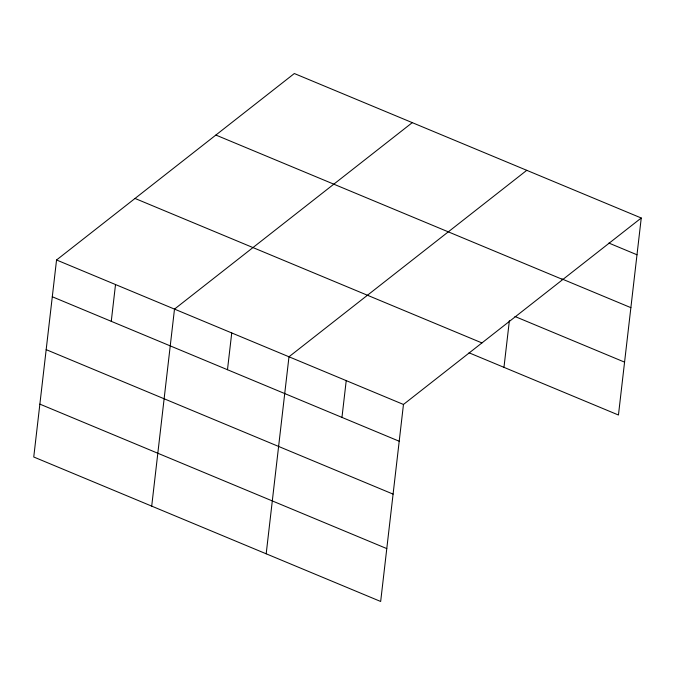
<?xml version="1.0" encoding="UTF-8"?>
<svg xmlns="http://www.w3.org/2000/svg" width="675" height="675" viewBox="0 0 675 675"><rect width="100%" height="100%" fill="white"/><g stroke="black" fill="none" stroke-linecap="round" stroke-linejoin="round"><path stroke-width="1.01" d="M56.548 259.985L33.75 457L380.666 601.476L403.464 404.46L641.25 218L294.334 73.524L56.548 259.985L403.464 404.46M111.265 321.325L115.518 284.546M151.706 506.123L174.496 309.108L412.282 122.639M227.483 369.723L231.736 332.944M266.186 553.804L288.984 356.78L526.77 170.319M341.963 417.403L346.224 380.624M503.972 367.335L509.372 320.684M641.25 218L618.452 415.015L469.041 352.797M608.858 243.059L636.998 254.779M561.997 278.969L630.88 307.657M215.865 135.051L562.781 279.526M514.941 316.482L624.569 362.137M135.017 198.45L481.933 342.925M52.287 296.764L399.212 441.239M46.17 349.642L393.086 494.117M39.867 404.123L386.783 548.598"/></g></svg>
